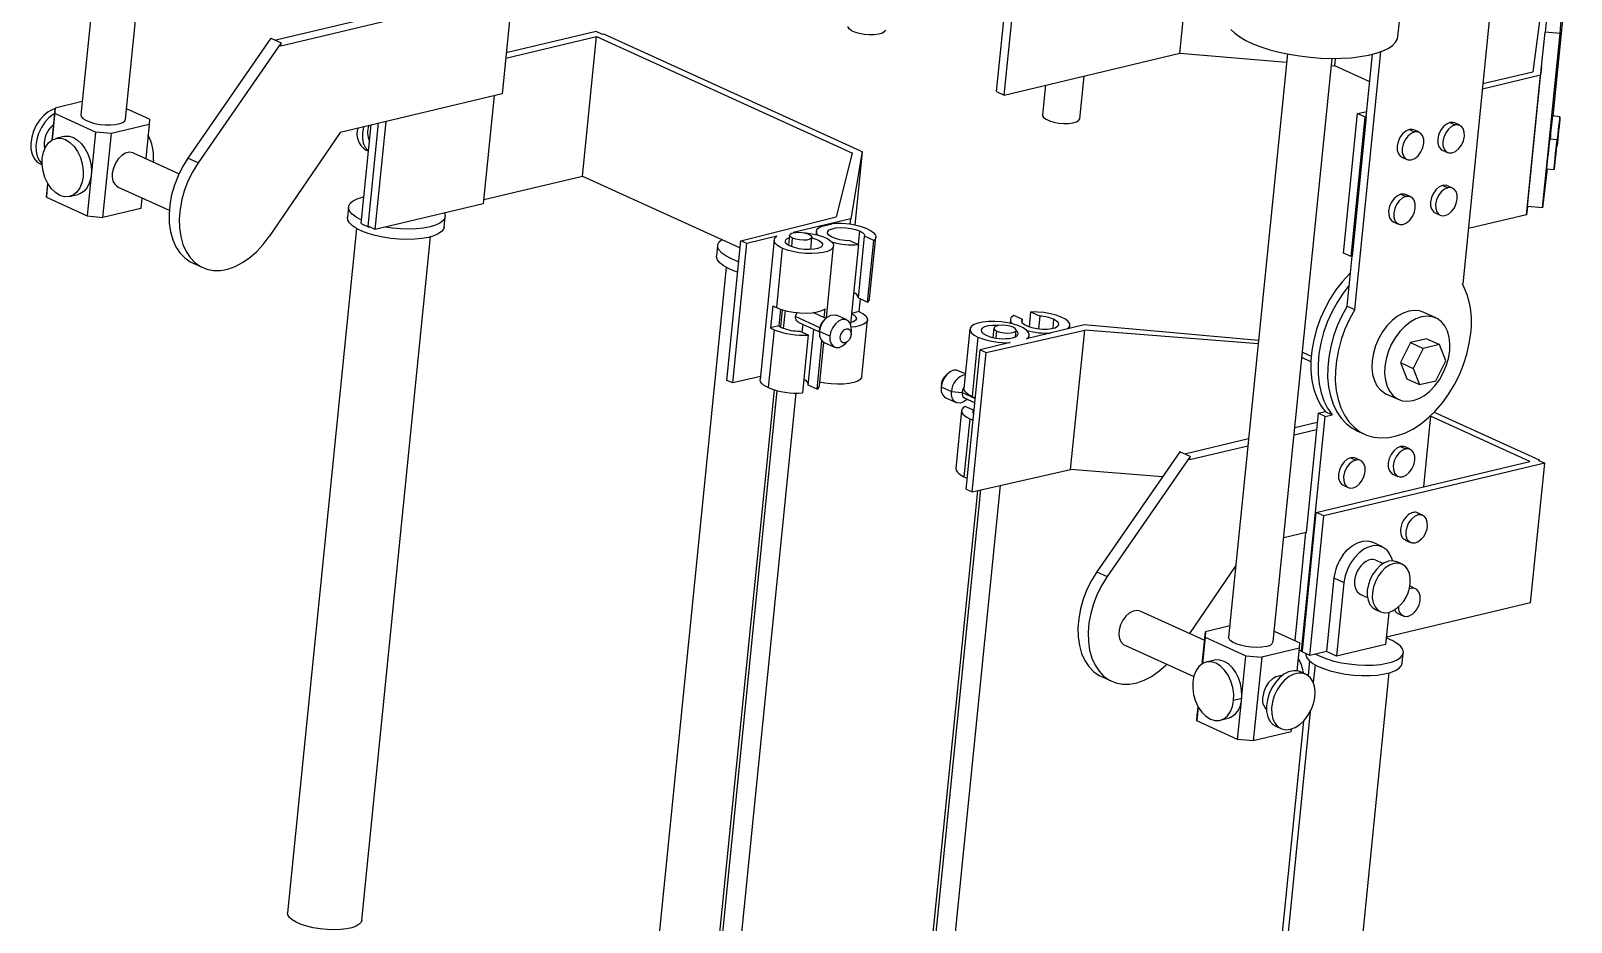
# Model space of a CAD drawing. Header units: inches. Extents: x 0.1 to 8.4, y -6.9 to 10.9.
# Drawn here: x 0.731 to 4.792, y -2.899 to -0.548 of the extents above; entities that cross this region are included whole.
import ezdxf

# ---------------------------------------------------------------- set-up
doc = ezdxf.new("R2010")
doc.units = ezdxf.units.IN
doc.header["$MEASUREMENT"] = 0

msp = doc.modelspace()

# ---------------------------------------------------------------- linework, layer by layer
at = {"color": 7, "linetype": 'Continuous', "lineweight": 25}
for p, q in [((1.0178, 0.7684), (0.8629, -0.7695)), ((0.9804, -0.7813), (1.1353, 0.7564)), ((4.6803, 0.5104), (4.5065, -1.2152)), ((3.7603, -0.6072), (3.7974, -0.2393)), ((3.2772, -0.7084), (3.3143, -0.3405)), ((3.2974, -0.7176), (3.3344, -0.3497)), ((2.0009, -0.443), (1.3897, -0.5888)), ((2.0009, -0.443), (1.9737, -0.7139)), ((4.7738, -0.4756), (4.7439, -0.7727)), ((1.6968, -0.4969), (1.3769, -0.5731)), ((4.3355, -0.563), (4.3419, -0.4991)), ((4.711, -0.5026), (4.6915, -0.6558)), ((1.3637, -0.5672), (1.1448, -0.8838)), ((1.3637, -0.5672), (1.3906, -0.5794)), ((1.9831, -0.6204), (2.2226, -0.5633)), ((2.221, -0.5497), (1.9845, -0.606)), ((2.1855, -0.9312), (2.2226, -0.5633)), ((2.2385, -0.5576), (2.221, -0.5497)), ((2.2226, -0.5633), (2.8975, -0.8705)), ((2.2413, -0.557), (2.2385, -0.5576)), ((2.9192, -0.8656), (2.2413, -0.557)), ((4.7144, -0.6433), (4.7236, -0.5513)), ((4.7165, -1.0153), (4.7628, -0.5554)), ((4.7628, -0.5554), (4.7236, -0.5513)), ((1.3906, -0.5794), (1.1717, -0.896)), ((1.3897, -0.5888), (1.3906, -0.5794)), ((3.2974, -0.7176), (3.7603, -0.6072)), ((3.7603, -0.6072), (4.0419, -0.6303)), ((4.044, -0.609), (3.8891, -2.1471)), ((4.2216, -1.2831), (4.2901, -0.6033)), ((4.0066, -2.1589), (4.1616, -0.6208)), ((4.1596, -0.6399), (4.1692, -0.6407)), ((4.1692, -0.6407), (4.1712, -0.6208)), ((4.261, -0.6825), (4.1692, -0.6407)), ((4.2517, -0.7748), (4.2683, -0.61)), ((4.6773, -1.0112), (4.7144, -0.6433)), ((4.7144, -0.6433), (4.7117, -0.665)), ((3.4963, -0.7799), (3.5077, -0.6675)), ((4.7117, -0.665), (4.5582, -0.7016)), ((4.5597, -0.6872), (4.6915, -0.6558)), ((4.6746, -1.0329), (4.7117, -0.665)), ((1.9737, -0.7139), (1.5463, -0.8158)), ((1.9527, -0.7189), (1.9239, -1.0039)), ((3.2772, -0.7084), (3.2974, -0.7176)), ((3.4063, -0.6917), (3.3984, -0.77)), ((0.7951, -0.7518), (0.7866, -0.8359)), ((0.7869, -0.8358), (0.7939, -0.7661)), ((0.7939, -0.7661), (0.7951, -0.7518)), ((0.9016, -0.8151), (0.7939, -0.7661)), ((0.8664, -0.7348), (0.7951, -0.7518)), ((1.044, -0.7812), (0.9832, -0.7535)), ((4.1917, -1.1342), (4.2287, -0.7662)), ((4.2287, -0.7662), (4.2531, -0.7604)), ((4.2489, -0.7754), (4.2287, -0.7662)), ((1.0429, -0.7954), (0.9431, -0.8192)), ((1.0429, -0.7954), (1.0338, -0.885)), ((1.044, -0.7812), (1.0429, -0.7954)), ((1.602, -1.0563), (1.6282, -0.7962)), ((1.6202, -1.0633), (1.6476, -0.7916)), ((1.639, -1.0719), (1.6678, -0.7868)), ((4.2118, -1.1433), (4.2489, -0.7754)), ((4.2517, -0.7748), (4.2146, -1.1427)), ((4.2517, -0.7748), (4.2489, -0.7754)), ((4.2517, -0.7748), (4.2517, -0.7748)), ((4.3654, -0.8086), (4.3788, -0.8147)), ((4.3915, -0.8157), (4.378, -0.8096)), ((4.4725, -0.7901), (4.486, -0.7962)), ((4.4986, -0.7972), (4.4851, -0.7911)), ((4.7627, -0.7747), (4.7432, -0.7726)), ((0.8179, -0.8268), (0.7965, -0.8319)), ((0.9016, -0.8151), (0.8793, -1.0359)), ((0.9431, -0.8192), (0.9016, -0.8151)), ((0.9209, -1.04), (0.9431, -0.8192)), ((1.5463, -0.8158), (1.3595, -1.0905)), ((4.7552, -0.8357), (4.7356, -0.8337)), ((4.7537, -0.8529), (4.7546, -0.853)), ((1.1214, -0.9249), (1.0016, -0.8704)), ((1.0538, -0.8888), (1.0532, -0.8938)), ((1.1717, -0.896), (1.1448, -0.8838)), ((1.6131, -0.8618), (1.6212, -0.8655)), ((2.8962, -0.8709), (2.8541, -1.0389)), ((2.9229, -0.8665), (2.8928, -1.0435)), ((2.8975, -0.8705), (2.8962, -0.8709)), ((2.9229, -0.8665), (2.9034, -1.0605)), ((2.9192, -0.8656), (2.9229, -0.8665)), ((4.3454, -0.8812), (4.3588, -0.8873)), ((4.4525, -0.8627), (4.4659, -0.8689)), ((0.7554, -0.8989), (0.7607, -0.9013)), ((1.925, -0.9933), (2.1855, -0.9312)), ((2.1855, -0.9312), (2.5527, -1.0983)), ((4.7292, -0.9122), (4.7165, -1.0153)), ((4.7275, -0.912), (4.7471, -0.9141)), ((0.7717, -0.9869), (0.7753, -0.9506)), ((0.7729, -0.9726), (0.7717, -0.9869)), ((0.7751, -0.9502), (0.7729, -0.9726)), ((0.9609, -0.96), (1.0957, -1.0213)), ((4.4536, -0.9557), (4.4671, -0.9618)), ((4.4797, -0.9628), (4.4662, -0.9567)), ((0.7717, -0.9869), (0.8793, -1.0359)), ((0.8331, -0.9851), (0.8544, -0.98)), ((1.0234, -0.9884), (1.0206, -1.0162)), ((1.5685, -1.0124), (1.5657, -1.04)), ((1.9239, -1.0039), (1.639, -1.0719)), ((4.3431, -0.9789), (4.3565, -0.985)), ((4.3692, -0.986), (4.3557, -0.9798)), ((4.6773, -1.0112), (4.6746, -1.0329)), ((4.7165, -1.0153), (4.6773, -1.0112)), ((0.8793, -1.0359), (0.9209, -1.04)), ((1.0206, -1.0162), (0.9209, -1.04)), ((1.8203, -1.0657), (1.8231, -1.0381)), ((2.6031, -1.1019), (2.8541, -1.0389)), ((2.8928, -1.0435), (2.741, -1.0797)), ((2.8913, -1.0585), (2.8928, -1.0435)), ((4.3231, -1.0515), (4.3365, -1.0576)), ((4.4336, -1.0283), (4.4471, -1.0345)), ((4.6746, -1.0329), (4.5212, -1.0695)), ((1.5894, -1.0693), (1.4077, -2.8738)), ((1.602, -1.0563), (1.6222, -1.0655)), ((1.6035, -2.8936), (1.785, -1.0915)), ((1.639, -1.0719), (1.6202, -1.0633)), ((1.6222, -1.0655), (1.6223, -1.0642)), ((1.6222, -1.0655), (1.6241, -1.0651)), ((2.6978, -1.09), (2.6185, -1.1089)), ((2.7315, -1.0868), (2.7288, -1.1135)), ((2.741, -1.0797), (2.7477, -1.0795)), ((2.787, -1.1249), (2.7902, -1.0927)), ((2.8021, -1.0765), (2.8012, -1.0856)), ((2.8135, -1.0643), (2.8434, -1.0572)), ((2.9129, -1.2524), (2.9293, -1.0897)), ((2.9535, -1.1007), (2.9293, -1.0897)), ((2.9424, -1.2551), (2.9588, -1.0923)), ((2.5416, -1.1139), (2.5388, -1.1415)), ((2.5527, -1.0983), (2.6013, -1.1205)), ((2.5661, -1.4699), (2.6031, -1.1019)), ((2.5814, -1.4768), (2.6185, -1.1089)), ((2.6185, -1.1089), (2.6031, -1.1019)), ((2.6909, -1.0997), (2.6538, -1.4676)), ((2.7122, -1.1211), (2.6965, -1.2778)), ((2.8285, -1.3052), (2.8476, -1.1154)), ((2.8911, -1.1019), (2.9132, -1.112)), ((2.9132, -1.112), (2.8921, -1.3212)), ((2.9371, -1.2635), (2.9535, -1.1007)), ((4.2118, -1.1433), (4.1917, -1.1342)), ((1.1571, -1.1601), (1.184, -1.1724)), ((2.5645, -1.1719), (2.3831, -2.9732)), ((4.2014, -1.274), (4.2146, -1.1427)), ((4.2146, -1.1427), (4.2118, -1.1433)), ((4.5065, -1.2152), (4.5056, -1.2154)), ((2.9129, -1.2524), (2.9371, -1.2635)), ((2.9151, -1.2886), (2.9185, -1.255)), ((2.6873, -1.273), (2.6814, -1.3314)), ((2.7078, -1.2823), (2.7034, -1.3261)), ((2.7117, -1.2835), (2.7071, -1.3287)), ((2.827, -1.3065), (2.7933, -1.2912)), ((2.7997, -1.2941), (2.8, -1.2902)), ((2.823, -1.3047), (2.8253, -1.2815)), ((2.8822, -1.3105), (2.8553, -1.2983)), ((2.9151, -1.2886), (2.8949, -1.2934)), ((3.3449, -1.3085), (3.3228, -1.2985)), ((3.364, -1.3288), (3.3679, -1.2894)), ((3.3679, -1.2894), (3.3921, -1.3004)), ((4.2014, -1.274), (4.2216, -1.2831)), ((4.4354, -1.3053), (4.4018, -1.29)), ((2.6906, -1.3363), (2.6752, -1.4891)), ((2.7034, -1.3261), (2.6814, -1.3314)), ((2.7558, -1.3173), (2.8104, -1.3422)), ((2.7586, -1.3402), (2.7806, -1.3502)), ((2.765, -1.3431), (2.7671, -1.3225)), ((2.7807, -1.4821), (2.7955, -1.3354)), ((2.8113, -1.3318), (2.8104, -1.3417)), ((2.8105, -1.3409), (2.8113, -1.3314)), ((2.8113, -1.3314), (2.8113, -1.3318)), ((2.826, -1.3075), (2.819, -1.3147)), ((2.8937, -1.3486), (2.8945, -1.3387)), ((2.9217, -1.4602), (2.9368, -1.3102)), ((3.2068, -1.3345), (3.191, -1.4912)), ((3.2494, -1.3961), (3.5095, -1.3373)), ((3.27, -1.332), (3.2675, -1.3567)), ((3.3137, -1.3095), (3.3127, -1.3194)), ((3.327, -1.3549), (3.3288, -1.3379)), ((3.3449, -1.3085), (3.3441, -1.3166)), ((3.5084, -1.3237), (3.3565, -1.3599)), ((3.3887, -1.334), (3.3921, -1.3004)), ((3.4696, -1.333), (3.4704, -1.3252)), ((3.4724, -1.7052), (3.5095, -1.3373)), ((3.968, -1.3643), (3.5084, -1.3237)), ((3.967, -1.3735), (3.5095, -1.3373)), ((2.7806, -1.3502), (2.7652, -1.503)), ((2.804, -1.4927), (2.8168, -1.3656)), ((2.8374, -1.3531), (2.8105, -1.3409)), ((2.8105, -1.4834), (2.822, -1.3696)), ((2.8227, -1.3699), (2.8496, -1.3822)), ((2.8789, -1.3729), (2.8859, -1.3658)), ((3.2281, -1.356), (3.2124, -1.5127)), ((3.3134, -1.3702), (3.2341, -1.3891)), ((3.3626, -1.3585), (3.3635, -1.3503)), ((4.3685, -1.3702), (4.3424, -1.4231)), ((4.4113, -1.36), (4.3685, -1.3702)), ((4.3685, -1.3702), (4.4022, -1.3855)), ((4.4449, -1.3753), (4.4022, -1.3855)), ((4.4113, -1.36), (4.4449, -1.3753)), ((4.4615, -1.418), (4.4449, -1.3753)), ((3.197, -1.7571), (3.2341, -1.3891)), ((3.2124, -1.7641), (3.2494, -1.3961)), ((3.2341, -1.3891), (3.2494, -1.3961)), ((4.1058, -1.4206), (4.0821, -1.4098)), ((4.0835, -1.3956), (4.1067, -1.4061)), ((4.4022, -1.3855), (4.376, -1.4384)), ((4.4353, -1.4709), (4.4615, -1.418)), ((2.6546, -1.4594), (2.5814, -1.4768)), ((3.1469, -1.4536), (3.14, -1.4608)), ((3.1949, -1.4528), (3.1762, -1.4443)), ((4.3424, -1.4231), (4.3589, -1.4658)), ((4.3424, -1.4231), (4.376, -1.4384)), ((4.376, -1.4384), (4.3926, -1.4811)), ((2.6904, -1.4947), (2.4033, -4.3451)), ((2.5814, -1.4768), (2.5661, -1.4699)), ((2.804, -1.4927), (2.7807, -1.4821)), ((3.1322, -1.4779), (3.1314, -1.4878)), ((3.1314, -1.487), (3.1583, -1.4992)), ((3.1322, -1.4779), (3.1322, -1.4774)), ((3.1583, -1.4992), (3.1861, -1.502)), ((4.3589, -1.4658), (4.3926, -1.4811)), ((4.3926, -1.4811), (4.4353, -1.4709)), ((2.4615, -4.3565), (2.7489, -1.5035)), ((3.1436, -1.516), (3.1705, -1.5283)), ((3.1925, -1.5162), (3.22, -1.5287)), ((3.2164, -1.5486), (3.1944, -1.5386)), ((4.3039, -1.505), (4.3376, -1.5203)), ((3.1851, -1.5497), (3.1697, -1.7024)), ((3.2065, -1.5711), (3.1911, -1.7239)), ((3.2164, -1.5486), (3.2156, -1.5569)), ((4.1223, -1.581), (4.0634, -1.5951)), ((4.0812, -2.1836), (4.1435, -1.565)), ((4.1248, -1.5565), (4.1204, -1.6001)), ((4.1248, -1.5565), (4.1434, -1.5521)), ((4.1435, -1.565), (4.1248, -1.5565)), ((4.1432, -1.552), (4.1434, -1.5521)), ((4.1434, -1.5521), (4.1621, -1.5606)), ((4.1435, -1.565), (4.1621, -1.5606)), ((4.4217, -1.563), (4.4028, -1.7505)), ((4.6835, -1.6836), (4.4216, -1.5643)), ((4.4311, -1.5538), (4.7076, -1.6797)), ((3.9418, -1.6241), (3.7736, -1.6642)), ((4.1204, -1.6001), (4.0615, -1.6142)), ((4.1204, -1.6001), (4.0931, -1.871)), ((4.2275, -1.6028), (4.2477, -1.612)), ((3.7604, -1.6582), (3.5415, -1.9748)), ((3.7873, -1.6704), (3.7604, -1.6582)), ((3.9399, -1.6432), (3.7864, -1.6798)), ((4.3419, -1.6445), (4.3553, -1.6506)), ((4.3679, -1.6516), (4.3545, -1.6454)), ((3.2124, -1.7641), (3.4724, -1.7052)), ((3.7146, -1.7244), (3.4724, -1.7052)), ((3.7873, -1.6704), (3.5684, -1.9871)), ((3.7864, -1.6798), (3.7873, -1.6704)), ((4.7224, -1.6883), (4.1404, -1.8271)), ((4.2109, -1.6738), (4.2244, -1.6799)), ((4.237, -1.6808), (4.2235, -1.6747)), ((4.4028, -1.7505), (4.6835, -1.6836)), ((4.6853, -2.0562), (4.7224, -1.6883)), ((4.7076, -1.6797), (4.7049, -1.6803)), ((4.7049, -1.6803), (4.7224, -1.6883)), ((4.7074, -1.6815), (4.7076, -1.6797)), ((4.1909, -1.7464), (4.2044, -1.7525)), ((4.3219, -1.7171), (4.3353, -1.7232)), ((3.2268, -1.7608), (2.942, -4.5884)), ((3.0015, -4.587), (3.2876, -1.747)), ((3.197, -1.7571), (3.2124, -1.7641)), ((4.1202, -1.8179), (4.4028, -1.7505)), ((4.0834, -2.183), (4.1202, -1.8179)), ((4.1033, -2.195), (4.1404, -1.8271)), ((4.1404, -1.8271), (4.1202, -1.8179)), ((4.4009, -1.8256), (4.3867, -1.8192)), ((4.0931, -1.871), (4.0342, -1.885)), ((4.0642, -2.156), (4.093, -1.871)), ((4.2948, -1.9091), (4.2681, -1.8968)), ((4.3541, -1.8909), (4.3682, -1.8973)), ((4.2964, -1.9531), (4.2777, -1.9445)), ((4.3465, -1.9547), (4.3331, -1.9486)), ((3.5415, -1.9748), (3.5684, -1.9871)), ((3.9082, -1.958), (3.7859, -2.1378)), ((4.1666, -1.9908), (4.1471, -2.1846)), ((4.1666, -1.9908), (4.1931, -2.003)), ((4.1931, -2.003), (4.1736, -2.1968)), ((4.3819, -2.0194), (4.3677, -2.013)), ((4.2337, -2.0324), (4.239, -2.035)), ((4.2353, -2.0334), (4.2551, -2.0424)), ((4.6853, -2.0562), (4.3049, -2.147)), ((3.8259, -2.156), (3.656, -2.0787)), ((4.276, -2.074), (4.2895, -2.0801)), ((4.3115, -2.0818), (4.3029, -2.1668)), ((4.3351, -2.0847), (4.3492, -2.0911)), ((3.8197, -2.2172), (3.8283, -2.1326)), ((3.8271, -2.1469), (3.82, -2.217)), ((3.8283, -2.1326), (3.8271, -2.1469)), ((3.8271, -2.1469), (3.9348, -2.1959)), ((3.8921, -2.1174), (3.8283, -2.1326)), ((4.0094, -2.1311), (4.0772, -2.1619)), ((4.3062, -2.1496), (4.3065, -2.1466)), ((3.6152, -2.1683), (3.797, -2.2511)), ((4.076, -2.1762), (3.9763, -2.2)), ((4.07, -2.236), (4.076, -2.1762)), ((4.0755, -2.181), (4.0812, -2.1836)), ((4.076, -2.1762), (4.0772, -2.1619)), ((4.0834, -2.183), (4.0812, -2.1836)), ((4.0831, -2.1858), (4.0834, -2.183)), ((4.1033, -2.195), (4.0831, -2.1858)), ((4.0922, -2.19), (4.0922, -2.1902)), ((4.1181, -2.1915), (4.1033, -2.195)), ((4.1471, -2.1846), (4.1181, -2.1915)), ((4.1736, -2.1968), (4.1471, -2.1846)), ((4.3029, -2.1668), (4.1736, -2.1968)), ((4.3468, -2.2158), (4.3496, -2.1882)), ((3.8515, -2.2078), (3.8301, -2.2129)), ((3.924, -2.3022), (3.9348, -2.1959)), ((3.9348, -2.1959), (3.9763, -2.2)), ((3.9763, -2.2), (3.9541, -2.4207)), ((4.1023, -2.2098), (4.0984, -2.2484)), ((4.1168, -2.2199), (4.1121, -2.2666)), ((3.5538, -2.2512), (3.5807, -2.2634)), ((4.0922, -2.2448), (4.0787, -2.2387)), ((4.1309, -4.0441), (4.3125, -2.2414)), ((3.9236, -2.3089), (3.9022, -2.314)), ((3.8085, -2.3309), (3.8048, -2.3676)), ((3.8048, -2.3676), (3.806, -2.3534)), ((3.806, -2.3534), (3.8083, -2.3305)), ((3.9125, -2.4167), (3.9227, -2.3153)), ((4.1044, -2.3432), (3.935, -4.0244)), ((3.9125, -2.4167), (3.8048, -2.3676)), ((3.8667, -2.366), (3.888, -2.361)), ((4.0862, -2.3689), (3.9534, -3.688)), ((4.0135, -2.382), (4.027, -2.3882)), ((4.0538, -2.397), (4.0545, -2.3895)), ((3.9541, -2.4207), (3.9125, -2.4167)), ((4.0538, -2.397), (3.9541, -2.4207))]:
    msp.add_line(p, q, dxfattribs=at)
at = {"color": 8, "linetype": 'Continuous', "lineweight": 25}
for p, q in [((2.7372, -1.1176), (2.7395, -1.0949)), ((2.916, -1.0759), (2.9124, -1.1117)), ((2.7155, -1.3327), (2.7203, -1.2859)), ((2.8113, -1.3309), (2.7472, -1.3017)), ((3.2762, -1.3583), (3.278, -1.34)), ((3.4277, -1.3089), (3.4253, -1.3328)), ((2.4117, -4.3491), (2.699, -1.4971)), ((3.1864, -1.5016), (3.2211, -1.5174)), ((2.9507, -4.59), (3.2358, -1.7587))]:
    msp.add_line(p, q, dxfattribs=at)
at = {"color": 7, "linetype": 'Continuous', "lineweight": 25, "flags": 128}
for points in [[(4.7628, -0.5554), (4.7653, -0.5303), (4.768, -0.5042), (4.7707, -0.4777), (4.7734, -0.4512), (4.7762, -0.4252), (4.7788, -0.4002), (4.7813, -0.3766), (4.7837, -0.355), (4.7858, -0.3356), (4.7877, -0.3188), (4.7893, -0.305), (4.7906, -0.2944), (4.7915, -0.2872), (4.7921, -0.2836), (4.7923, -0.2835), (4.7921, -0.287), (4.7916, -0.2941), (4.7907, -0.3045), (4.7894, -0.3182), (4.7878, -0.3348), (4.786, -0.3541), (4.7839, -0.3757), (4.7837, -0.3777)], [(2.9834, -0.5464), (2.9833, -0.5468), (2.9807, -0.5511), (2.9746, -0.5547), (2.9656, -0.5573), (2.9542, -0.5587), (2.9414, -0.5589), (2.928, -0.5577), (2.9152, -0.5553), (2.9037, -0.5519), (2.8946, -0.5478), (2.8884, -0.5431), (2.8856, -0.5384), (2.8855, -0.5365)], [(3.8951, -0.5444), (3.9051, -0.5544), (3.9182, -0.5641), (3.9342, -0.5734), (3.953, -0.5822), (3.9741, -0.5904), (3.9974, -0.5978), (4.0224, -0.6044), (4.0488, -0.6099), (4.076, -0.6144), (4.1039, -0.6177), (4.1318, -0.6199), (4.1594, -0.6208), (4.1862, -0.6205), (4.2119, -0.619), (4.236, -0.6162), (4.2581, -0.6123), (4.278, -0.6073), (4.2954, -0.6012), (4.3098, -0.5943), (4.3213, -0.5864), (4.3294, -0.5779), (4.3342, -0.5688), (4.3355, -0.563)], [(0.7949, -0.7537), (0.7892, -0.7555), (0.7768, -0.7618), (0.765, -0.7712), (0.7542, -0.7831), (0.745, -0.7972), (0.7378, -0.8126), (0.733, -0.8287), (0.7307, -0.8448), (0.7311, -0.86), (0.7342, -0.8737), (0.7398, -0.8852), (0.7476, -0.894), (0.7554, -0.8989)], [(0.7937, -0.7659), (0.7903, -0.7679), (0.7785, -0.7773), (0.7677, -0.7892), (0.7585, -0.8033), (0.7513, -0.8187), (0.7464, -0.8348), (0.7442, -0.8509), (0.7446, -0.8661), (0.7477, -0.8798), (0.7533, -0.8913), (0.7606, -0.8997)], [(0.8629, -0.7695), (0.8638, -0.7739), (0.8681, -0.7791), (0.8757, -0.784), (0.8861, -0.7885), (0.8987, -0.7921), (0.9127, -0.7947), (0.9273, -0.7962), (0.9415, -0.7963), (0.9544, -0.7952), (0.9654, -0.7929), (0.9737, -0.7895), (0.9788, -0.7852), (0.9804, -0.7813)], [(3.3984, -0.77), (3.3985, -0.7719), (3.4013, -0.7766), (3.4075, -0.7813), (3.4167, -0.7854), (3.4281, -0.7888), (3.441, -0.7912), (3.4543, -0.7924), (3.4672, -0.7922), (3.4785, -0.7908), (3.4876, -0.7882), (3.4936, -0.7846), (3.4963, -0.7803), (3.4963, -0.7799)], [(1.6084, -0.801), (1.608, -0.8025), (1.6053, -0.8171), (1.6051, -0.8311), (1.6074, -0.8439), (1.6121, -0.8547), (1.619, -0.863), (1.6213, -0.8648)], [(4.3654, -0.8086), (4.3564, -0.8125), (4.3479, -0.8196), (4.3408, -0.8293), (4.3357, -0.8405), (4.3332, -0.8522), (4.3334, -0.8632), (4.3365, -0.8725), (4.3419, -0.8791), (4.3454, -0.8812)], [(4.378, -0.8096), (4.374, -0.8083), (4.3654, -0.8086)], [(4.4725, -0.7901), (4.4635, -0.794), (4.455, -0.8011), (4.4479, -0.8108), (4.4428, -0.822), (4.4403, -0.8337), (4.4406, -0.8447), (4.4436, -0.854), (4.4491, -0.8607), (4.4525, -0.8627)], [(4.486, -0.7962), (4.477, -0.8001), (4.4685, -0.8073), (4.4614, -0.8169), (4.4563, -0.8281), (4.4538, -0.8398), (4.454, -0.8509), (4.457, -0.8602), (4.4625, -0.8668), (4.4699, -0.8701), (4.4785, -0.8698)], [(4.4851, -0.7911), (4.4811, -0.7898), (4.4725, -0.7901)], [(4.4785, -0.8698), (4.4875, -0.8659), (4.496, -0.8588), (4.5031, -0.8492), (4.5082, -0.8379), (4.5107, -0.8262), (4.5105, -0.8152), (4.5075, -0.8059), (4.502, -0.7993), (4.4946, -0.7959), (4.486, -0.7962)], [(4.7603, -0.8004), (4.7592, -0.8118), (4.758, -0.8235), (4.7568, -0.8342), (4.7558, -0.8432), (4.7551, -0.8495), (4.7547, -0.8527), (4.7546, -0.8524), (4.755, -0.8487), (4.7556, -0.8419), (4.7565, -0.8326), (4.7576, -0.8216), (4.7588, -0.8099), (4.76, -0.7986), (4.7611, -0.7887), (4.7619, -0.7809), (4.7625, -0.7761), (4.7627, -0.7747), (4.7626, -0.7767), (4.7621, -0.782), (4.7614, -0.7902), (4.7603, -0.8004)], [(0.761, -0.884), (0.764, -0.8682), (0.7695, -0.8545), (0.7773, -0.8434), (0.787, -0.8357), (0.7981, -0.8316), (0.81, -0.8313), (0.8222, -0.8349), (0.834, -0.8422), (0.8448, -0.8528), (0.8542, -0.8662), (0.8615, -0.8818), (0.8665, -0.8986), (0.8689, -0.916), (0.8686, -0.933)], [(0.8179, -0.8268), (0.8205, -0.8263), (0.8317, -0.8262), (0.8431, -0.8296), (0.8542, -0.8362), (0.8646, -0.8458), (0.8736, -0.858), (0.881, -0.8721), (0.8864, -0.8876), (0.8896, -0.9038), (0.8905, -0.92), (0.8889, -0.9355), (0.885, -0.9495), (0.879, -0.9616), (0.8711, -0.971), (0.8616, -0.9774), (0.8544, -0.98)], [(4.3788, -0.8147), (4.3699, -0.8186), (4.3614, -0.8257), (4.3543, -0.8354), (4.3492, -0.8466), (4.3467, -0.8583), (4.3469, -0.8693), (4.3499, -0.8786), (4.3554, -0.8853), (4.3628, -0.8886), (4.3714, -0.8883)], [(4.3714, -0.8883), (4.3804, -0.8844), (4.3889, -0.8773), (4.396, -0.8676), (4.4011, -0.8564), (4.4036, -0.8447), (4.4034, -0.8337), (4.4004, -0.8244), (4.3949, -0.8178), (4.3875, -0.8144), (4.3788, -0.8147)], [(4.7528, -0.8615), (4.7516, -0.8729), (4.7504, -0.8845), (4.7493, -0.8953), (4.7483, -0.9042), (4.7476, -0.9106), (4.7472, -0.9137), (4.7471, -0.9135), (4.7474, -0.9098), (4.7481, -0.9029), (4.749, -0.8936), (4.7501, -0.8827), (4.7513, -0.871), (4.7525, -0.8597), (4.7535, -0.8497), (4.7544, -0.842), (4.755, -0.8372), (4.7552, -0.8357), (4.7551, -0.8378), (4.7546, -0.8431), (4.7538, -0.8512), (4.7528, -0.8615)], [(0.8686, -0.933), (0.8656, -0.9488), (0.8601, -0.9625), (0.8523, -0.9735), (0.8426, -0.9813), (0.8315, -0.9854), (0.8196, -0.9857), (0.8074, -0.9821), (0.7956, -0.9748), (0.7848, -0.9642), (0.7754, -0.9507), (0.7681, -0.9352), (0.7631, -0.9183), (0.7607, -0.901), (0.761, -0.884)], [(1.0016, -0.8704), (1.0002, -0.8698), (0.9909, -0.8684), (0.9808, -0.8708), (0.9707, -0.8769), (0.9614, -0.886), (0.9538, -0.8974), (0.9484, -0.9104), (0.9456, -0.9237)], [(1.1448, -0.8838), (1.1308, -0.9064), (1.1189, -0.9305), (1.1092, -0.9555), (1.102, -0.981), (1.0972, -1.0064), (1.0951, -1.0314), (1.0957, -1.0555), (1.0989, -1.0782), (1.1048, -1.099), (1.1131, -1.1177), (1.1238, -1.1338), (1.1366, -1.1471), (1.1513, -1.1573), (1.1571, -1.1601)], [(1.1717, -0.896), (1.1578, -0.9187), (1.1458, -0.9428), (1.1361, -0.9678), (1.1289, -0.9932), (1.1241, -1.0187), (1.122, -1.0437), (1.1226, -1.0678), (1.1259, -1.0904), (1.1317, -1.1113), (1.14, -1.13), (1.1507, -1.1461), (1.1635, -1.1593), (1.1783, -1.1695), (1.1946, -1.1764), (1.2123, -1.1799), (1.2309, -1.1799), (1.2502, -1.1764), (1.2698, -1.1695), (1.2893, -1.1593), (1.3084, -1.1461), (1.3267, -1.13), (1.3438, -1.1113), (1.3595, -1.0905)], [(4.4536, -0.9557), (4.4446, -0.9596), (4.4362, -0.9667), (4.429, -0.9764), (4.424, -0.9876), (4.4214, -0.9993), (4.4217, -1.0103), (4.4247, -1.0196), (4.4302, -1.0263), (4.4336, -1.0283)], [(4.4671, -0.9618), (4.4581, -0.9657), (4.4496, -0.9729), (4.4425, -0.9825), (4.4374, -0.9937), (4.4349, -1.0054), (4.4351, -1.0165), (4.4381, -1.0258), (4.4436, -1.0324), (4.451, -1.0357), (4.4597, -1.0354)], [(4.4662, -0.9567), (4.4622, -0.9554), (4.4536, -0.9557)], [(4.4597, -1.0354), (4.4687, -1.0315), (4.4771, -1.0244), (4.4842, -1.0148), (4.4893, -1.0035), (4.4919, -0.9918), (4.4916, -0.9808), (4.4886, -0.9715), (4.4831, -0.9649), (4.4757, -0.9615), (4.4671, -0.9618)], [(1.6029, -1.0472), (1.6012, -1.0464), (1.5883, -1.0393), (1.5784, -1.0319), (1.5718, -1.0243), (1.5686, -1.0167), (1.5691, -1.0093), (1.5731, -1.0024), (1.5806, -0.9962), (1.5913, -0.9907), (1.605, -0.9863), (1.6091, -0.9852)], [(4.3431, -0.9789), (4.3341, -0.9828), (4.3256, -0.9899), (4.3185, -0.9995), (4.3134, -1.0108), (4.3109, -1.0225), (4.3111, -1.0335), (4.3142, -1.0428), (4.3196, -1.0494), (4.3231, -1.0515)], [(4.3565, -0.985), (4.3476, -0.9889), (4.3391, -0.996), (4.332, -1.0057), (4.3269, -1.0169), (4.3244, -1.0286), (4.3246, -1.0396), (4.3276, -1.0489), (4.3331, -1.0555), (4.3405, -1.0589), (4.3491, -1.0586)], [(4.3557, -0.9798), (4.3517, -0.9786), (4.3431, -0.9789)], [(4.3491, -1.0586), (4.3581, -1.0547), (4.3666, -1.0476), (4.3737, -1.0379), (4.3788, -1.0267), (4.3813, -1.015), (4.3811, -1.004), (4.3781, -0.9947), (4.3726, -0.988), (4.3652, -0.9847), (4.3565, -0.985)], [(1.8203, -1.0657), (1.8188, -1.0709), (1.8137, -1.0777), (1.8051, -1.0837), (1.7934, -1.0889), (1.7789, -1.093), (1.7619, -1.0961), (1.743, -1.0978), (1.7226, -1.0984), (1.7015, -1.0976), (1.6801, -1.0956), (1.659, -1.0923), (1.6389, -1.088), (1.6204, -1.0826), (1.6039, -1.0764), (1.5899, -1.0696), (1.5788, -1.0623), (1.571, -1.0547), (1.5666, -1.047), (1.5658, -1.0395), (1.5658, -1.0395)], [(1.8211, -1.0285), (1.8231, -1.035), (1.822, -1.0424), (1.8173, -1.0493), (1.8091, -1.0555), (1.7976, -1.0608), (1.7833, -1.0651), (1.7664, -1.0682), (1.7475, -1.0701), (1.7271, -1.0708), (1.7058, -1.0701), (1.6843, -1.0682), (1.6659, -1.0655)], [(2.7122, -1.1211), (2.7049, -1.1174), (2.699, -1.1134), (2.6947, -1.1093), (2.6919, -1.1052), (2.6908, -1.1011), (2.6915, -1.0971), (2.6938, -1.0934), (2.6978, -1.09)], [(2.765, -1.0801), (2.7742, -1.0809), (2.7909, -1.0834), (2.8065, -1.087), (2.8204, -1.0916), (2.832, -1.0969), (2.8406, -1.1027), (2.8459, -1.1087), (2.8476, -1.1147), (2.8457, -1.1203), (2.8402, -1.1254), (2.8314, -1.1296), (2.8197, -1.1328), (2.8057, -1.1348), (2.7899, -1.1356), (2.7732, -1.135), (2.7563, -1.1332), (2.7401, -1.1302), (2.7251, -1.1261), (2.7122, -1.1211), (2.7122, -1.1211)], [(2.7336, -1.116), (2.7277, -1.1129), (2.7234, -1.1095), (2.7209, -1.1061), (2.7202, -1.1027), (2.7215, -1.0995), (2.7245, -1.0967), (2.7293, -1.0942), (2.7308, -1.0936)], [(2.7395, -1.0949), (2.7339, -1.0914), (2.7315, -1.0878), (2.7327, -1.0844), (2.7373, -1.0816), (2.7447, -1.0798), (2.7541, -1.0793), (2.7643, -1.08), (2.774, -1.0819), (2.7822, -1.0847)], [(2.7901, -1.0941), (2.798, -1.0964), (2.8078, -1.1005), (2.8146, -1.1052), (2.8179, -1.11), (2.8175, -1.1147), (2.8135, -1.1188), (2.806, -1.122), (2.7958, -1.1242), (2.7835, -1.1251), (2.7701, -1.1246), (2.7567, -1.1228), (2.7442, -1.1199), (2.7336, -1.116), (2.7336, -1.116)], [(2.7822, -1.0847), (2.7878, -1.0881), (2.7902, -1.0918), (2.789, -1.0952), (2.7845, -1.0979), (2.777, -1.0997), (2.7677, -1.1003), (2.7575, -1.0996), (2.7477, -1.0977), (2.7395, -1.0949)], [(2.8066, -1.087), (2.8061, -1.0865), (2.8036, -1.083), (2.8022, -1.0795), (2.8021, -1.0761), (2.8032, -1.0729), (2.8055, -1.0698), (2.809, -1.0669), (2.8135, -1.0643)], [(2.8911, -1.1019), (2.8775, -1.1011), (2.8642, -1.099), (2.8521, -1.0958), (2.8422, -1.0917), (2.8353, -1.087), (2.8318, -1.0821), (2.832, -1.0775), (2.836, -1.0733), (2.8434, -1.07), (2.8537, -1.0678), (2.866, -1.0669), (2.8794, -1.0674), (2.8929, -1.0691), (2.9054, -1.0721), (2.916, -1.0759)], [(2.916, -1.0759), (2.9193, -1.0775), (2.9221, -1.0792), (2.9245, -1.0809), (2.9264, -1.0827), (2.9279, -1.0845), (2.9289, -1.0862), (2.9294, -1.088), (2.9293, -1.0897)], [(2.9374, -1.0708), (2.9444, -1.0744), (2.9501, -1.0782), (2.9545, -1.0821), (2.9573, -1.086), (2.9587, -1.0899), (2.9585, -1.0937), (2.9568, -1.0974), (2.9535, -1.1007)], [(2.5976, -1.157), (2.5923, -1.1552), (2.5763, -1.1488), (2.5629, -1.1418), (2.5526, -1.1344), (2.5455, -1.1268), (2.5419, -1.1191), (2.5419, -1.1117), (2.5456, -1.1047), (2.5527, -1.0983)], [(2.5948, -1.1846), (2.5839, -1.1807), (2.5687, -1.1741), (2.5563, -1.167), (2.5471, -1.1595), (2.5411, -1.1518), (2.5387, -1.1443), (2.5388, -1.1415)], [(4.2102, -1.1867), (4.2081, -1.1888), (4.1894, -1.209), (4.172, -1.2314), (4.1562, -1.2556), (4.1423, -1.2812), (4.1304, -1.308), (4.1207, -1.3355), (4.1133, -1.3633), (4.1083, -1.391), (4.1059, -1.4183), (4.106, -1.4448), (4.1086, -1.47), (4.1137, -1.4937), (4.1213, -1.5154), (4.1312, -1.535), (4.1432, -1.552)], [(4.2069, -1.2191), (4.1908, -1.24), (4.1751, -1.2642), (4.1611, -1.2898), (4.1492, -1.3166), (4.1395, -1.344), (4.1321, -1.3719), (4.1272, -1.3996), (4.1247, -1.4269), (4.1248, -1.4534), (4.1274, -1.4786), (4.1326, -1.5023), (4.1401, -1.524), (4.15, -1.5436), (4.1621, -1.5606)], [(2.6965, -1.2778), (2.7095, -1.2829), (2.7247, -1.287), (2.7413, -1.29), (2.7584, -1.2918), (2.7753, -1.2923), (2.7912, -1.2914), (2.8052, -1.2892), (2.8168, -1.2859), (2.8253, -1.2815)], [(2.8105, -1.3409), (2.8129, -1.3297), (2.8176, -1.319), (2.8241, -1.3096), (2.832, -1.3023), (2.8406, -1.2979), (2.849, -1.2967), (2.8553, -1.2983)], [(2.8948, -1.2942), (2.9016, -1.2981), (2.9062, -1.3027), (2.9074, -1.3073), (2.9053, -1.3115), (2.9, -1.3151), (2.8925, -1.3176)], [(2.9154, -1.2888), (2.9254, -1.2942), (2.9325, -1.3), (2.9362, -1.3059), (2.9366, -1.3116), (2.9334, -1.3169), (2.927, -1.3216), (2.9175, -1.3255), (2.9054, -1.3283), (2.8943, -1.3297)], [(3.3228, -1.2985), (3.3189, -1.3011), (3.316, -1.3041), (3.3143, -1.3072), (3.3137, -1.3104), (3.3143, -1.3138), (3.316, -1.3172), (3.3189, -1.3206), (3.3193, -1.321)], [(3.4644, -1.3342), (3.4663, -1.3327), (3.47, -1.3271), (3.4699, -1.3211), (3.4661, -1.315), (3.4586, -1.3089), (3.4479, -1.3032), (3.4345, -1.2983), (3.419, -1.2942), (3.4022, -1.2913), (3.3849, -1.2897), (3.3679, -1.2894)], [(4.2014, -1.274), (4.1874, -1.2994), (4.1754, -1.3259), (4.1656, -1.3532), (4.1581, -1.3808), (4.1529, -1.4084), (4.1503, -1.4356), (4.1501, -1.462), (4.1525, -1.4873), (4.1573, -1.511), (4.1646, -1.5329), (4.1741, -1.5526), (4.1858, -1.5698), (4.1996, -1.5844), (4.2151, -1.5961), (4.2275, -1.6028)], [(4.2216, -1.2831), (4.2076, -1.3086), (4.1956, -1.3351), (4.1858, -1.3624), (4.1783, -1.39), (4.1731, -1.4176), (4.1705, -1.4448), (4.1703, -1.4712), (4.1727, -1.4965), (4.1775, -1.5202), (4.1848, -1.542), (4.1943, -1.5617), (4.206, -1.579), (4.2198, -1.5936), (4.2353, -1.6053), (4.2525, -1.614), (4.271, -1.6195), (4.2906, -1.6218), (4.3111, -1.6208), (4.3321, -1.6165), (4.3533, -1.609), (4.3745, -1.5985), (4.3953, -1.585), (4.4155, -1.5687), (4.4348, -1.5499), (4.4529, -1.5288), (4.4695, -1.5058), (4.4845, -1.4811), (4.4975, -1.4551), (4.5085, -1.4282), (4.5173, -1.4007), (4.5237, -1.373), (4.5277, -1.3456)], [(4.4018, -1.29), (4.3925, -1.2868), (4.3786, -1.2852), (4.364, -1.2871), (4.349, -1.2923), (4.3341, -1.3007), (4.3198, -1.3121), (4.3064, -1.326), (4.2945, -1.3421), (4.2844, -1.3599), (4.2763, -1.3789), (4.2706, -1.3984), (4.2674, -1.4179), (4.2668, -1.4367), (4.2687, -1.4544), (4.2733, -1.4703), (4.2802, -1.484), (4.2894, -1.4951), (4.3005, -1.5033), (4.3039, -1.505)], [(2.8945, -1.3387), (2.8942, -1.3285), (2.8911, -1.3192), (2.8857, -1.3126), (2.8782, -1.3092), (2.8696, -1.3095), (2.8606, -1.3134), (2.8522, -1.3206), (2.8451, -1.3302), (2.84, -1.3414), (2.8374, -1.3531)], [(2.8651, -1.3559), (2.8669, -1.3486), (2.8706, -1.3419), (2.8756, -1.3368), (2.8812, -1.3341), (2.8865, -1.3342), (2.8908, -1.3371), (2.8933, -1.3423), (2.8936, -1.3491)], [(3.3565, -1.3599), (3.3618, -1.3548), (3.3635, -1.3492), (3.3616, -1.3432), (3.3561, -1.3372), (3.3473, -1.3314), (3.3356, -1.3261), (3.3215, -1.3216), (3.3058, -1.3181), (3.2891, -1.3156), (3.2722, -1.3145), (3.2559, -1.3146), (3.241, -1.3161), (3.2281, -1.3187), (3.2179, -1.3225), (3.2108, -1.3272), (3.2072, -1.3326), (3.2072, -1.3384), (3.2108, -1.3445), (3.2179, -1.3504), (3.2281, -1.356)], [(3.2819, -1.3252), (3.2797, -1.3251), (3.2666, -1.3251), (3.2549, -1.3264), (3.2455, -1.3289), (3.2391, -1.3325), (3.2363, -1.3368), (3.2371, -1.3416), (3.2417, -1.3464), (3.2495, -1.3509)], [(3.3208, -1.3298), (3.3126, -1.327), (3.3028, -1.3251), (3.2926, -1.3244), (3.2832, -1.325), (3.2758, -1.3268), (3.2712, -1.3295), (3.27, -1.3329), (3.2724, -1.3366), (3.278, -1.34)], [(3.278, -1.34), (3.2862, -1.3429), (3.296, -1.3447), (3.3062, -1.3454), (3.3156, -1.3449), (3.323, -1.3431), (3.3276, -1.3403), (3.3287, -1.3369), (3.3264, -1.3333), (3.3208, -1.3298)], [(3.3188, -1.3577), (3.3272, -1.3548), (3.3325, -1.351), (3.3341, -1.3464), (3.332, -1.3416), (3.3287, -1.3385)], [(3.3449, -1.3085), (3.3431, -1.313), (3.345, -1.3179), (3.3505, -1.3227), (3.3593, -1.327), (3.3705, -1.3307), (3.3835, -1.3333), (3.397, -1.3347), (3.4102, -1.3347), (3.422, -1.3334), (3.4315, -1.3309), (3.438, -1.3273), (3.4409, -1.323), (3.4401, -1.3182), (3.4356, -1.3134), (3.4277, -1.3089)], [(4.472, -1.3924), (4.4726, -1.3736), (4.4706, -1.3559), (4.4661, -1.34), (4.4591, -1.3262), (4.45, -1.3151), (4.4389, -1.307), (4.4262, -1.3021), (4.4123, -1.3006), (4.3976, -1.3024), (4.3826, -1.3076), (4.3677, -1.316), (4.3534, -1.3274), (4.3401, -1.3413), (4.3282, -1.3575), (4.318, -1.3753), (4.31, -1.3942), (4.3043, -1.4137), (4.301, -1.4332), (4.3004, -1.452), (4.3024, -1.4697), (4.3069, -1.4856), (4.3139, -1.4994), (4.3231, -1.5105), (4.3341, -1.5186), (4.3468, -1.5235), (4.3607, -1.525), (4.3754, -1.5232)], [(2.8374, -1.3531), (2.8377, -1.3642), (2.8407, -1.3735), (2.8462, -1.3801), (2.8536, -1.3834), (2.8622, -1.3831), (2.8712, -1.3792), (2.8789, -1.3729)], [(2.8936, -1.3491), (2.8918, -1.3564), (2.8881, -1.3631), (2.8831, -1.3682), (2.8775, -1.3709), (2.8722, -1.3708), (2.868, -1.3679), (2.8655, -1.3626), (2.8651, -1.3559)], [(4.3754, -1.5232), (4.3904, -1.518), (4.4053, -1.5095), (4.4196, -1.4982), (4.4329, -1.4843), (4.4448, -1.4681), (4.455, -1.4503), (4.463, -1.4314), (4.4687, -1.4119), (4.472, -1.3924)], [(2.9217, -1.4602), (2.9214, -1.462), (2.9179, -1.4674), (2.9111, -1.472), (2.9011, -1.4758), (2.8885, -1.4785), (2.8739, -1.4801), (2.8578, -1.4803), (2.8411, -1.4793), (2.8245, -1.477), (2.8114, -1.4743)], [(3.1762, -1.4443), (3.1722, -1.4431), (3.1636, -1.4434), (3.1546, -1.4473), (3.1462, -1.4544), (3.139, -1.464), (3.134, -1.4753), (3.1314, -1.487)], [(2.6752, -1.4891), (2.6679, -1.4853), (2.662, -1.4813), (2.6576, -1.4772), (2.6548, -1.4731), (2.6538, -1.469), (2.6538, -1.4676)], [(3.1998, -1.519), (3.1979, -1.5209), (3.1896, -1.5268), (3.181, -1.5296), (3.173, -1.5292), (3.1662, -1.5254), (3.1612, -1.5188), (3.1585, -1.5098), (3.1583, -1.4992)], [(3.1861, -1.502), (3.1861, -1.5065), (3.187, -1.5106), (3.1888, -1.5138), (3.1914, -1.5161), (3.1946, -1.5172), (3.1948, -1.5172)], [(3.2124, -1.5127), (3.202, -1.507), (3.1949, -1.501), (3.1913, -1.4949), (3.191, -1.4912)], [(3.1944, -1.5386), (3.1894, -1.542), (3.1863, -1.5458), (3.1851, -1.5499), (3.1857, -1.5542), (3.1883, -1.5586), (3.1927, -1.5629), (3.1988, -1.5672), (3.2065, -1.5711)], [(4.3419, -1.6445), (4.3329, -1.6484), (4.3244, -1.6555), (4.3173, -1.6651), (4.3122, -1.6763), (4.3097, -1.688), (4.3099, -1.6991), (4.3129, -1.7084), (4.3184, -1.715), (4.3219, -1.7171)], [(4.3553, -1.6506), (4.3463, -1.6545), (4.3379, -1.6616), (4.3308, -1.6713), (4.3257, -1.6825), (4.3231, -1.6942), (4.3234, -1.7052), (4.3264, -1.7145), (4.3319, -1.7211), (4.3393, -1.7245), (4.3479, -1.7242)], [(4.3545, -1.6454), (4.3505, -1.6442), (4.3419, -1.6445)], [(4.3479, -1.7242), (4.3569, -1.7203), (4.3654, -1.7132), (4.3725, -1.7035), (4.3776, -1.6923), (4.3801, -1.6806), (4.3799, -1.6696), (4.3769, -1.6603), (4.3714, -1.6536), (4.364, -1.6503), (4.3553, -1.6506)], [(3.1697, -1.7024), (3.1697, -1.7027), (3.1704, -1.707), (3.1729, -1.7114), (3.1773, -1.7157), (3.1834, -1.7199), (3.1911, -1.7239)], [(4.2109, -1.6738), (4.2019, -1.6777), (4.1935, -1.6848), (4.1863, -1.6944), (4.1813, -1.7056), (4.1787, -1.7173), (4.179, -1.7284), (4.182, -1.7377), (4.1875, -1.7443), (4.1909, -1.7464)], [(4.2244, -1.6799), (4.2154, -1.6838), (4.2069, -1.6909), (4.1998, -1.7005), (4.1947, -1.7118), (4.1922, -1.7235), (4.1924, -1.7345), (4.1955, -1.7438), (4.2009, -1.7504), (4.2083, -1.7538), (4.217, -1.7535)], [(4.2235, -1.6747), (4.2195, -1.6735), (4.2109, -1.6738)], [(4.217, -1.7535), (4.226, -1.7496), (4.2344, -1.7424), (4.2415, -1.7328), (4.2466, -1.7216), (4.2492, -1.7099), (4.2489, -1.6988), (4.2459, -1.6896), (4.2404, -1.6829), (4.233, -1.6796), (4.2244, -1.6799)], [(3.1911, -1.7239), (3.1996, -1.7274), (3.2, -1.7275)], [(4.413, -1.8547), (4.4128, -1.8436), (4.4098, -1.8344), (4.4043, -1.8277), (4.3969, -1.8244), (4.3883, -1.8247), (4.3793, -1.8286), (4.3708, -1.8357), (4.3637, -1.8453), (4.3586, -1.8566), (4.3561, -1.8683), (4.3563, -1.8793), (4.3593, -1.8886), (4.3648, -1.8952), (4.3722, -1.8986), (4.3808, -1.8983)], [(4.19, -1.9308), (4.2018, -1.917), (4.2148, -1.9059), (4.2286, -1.898), (4.2426, -1.8938), (4.2559, -1.8934), (4.2681, -1.8968)], [(4.321, -1.9458), (4.3198, -1.9412), (4.3145, -1.9281), (4.3067, -1.9176), (4.2968, -1.9102), (4.2853, -1.9061), (4.2726, -1.9057), (4.2592, -1.9088), (4.2458, -1.9153), (4.2329, -1.925), (4.221, -1.9375), (4.2107, -1.9522), (4.2024, -1.9685), (4.1964, -1.9857), (4.1931, -2.003)], [(4.3331, -1.9486), (4.332, -1.9481), (4.322, -1.9459), (4.311, -1.9469), (4.2998, -1.9512), (4.2887, -1.9584), (4.2785, -1.9684), (4.2696, -1.9805), (4.2624, -1.9941), (4.2574, -2.0086), (4.2547, -2.0232), (4.2545, -2.0372), (4.2568, -2.0499), (4.2615, -2.0607), (4.2684, -2.0691), (4.276, -2.074)], [(3.5415, -1.9748), (3.5275, -1.9975), (3.5156, -2.0215), (3.5059, -2.0465), (3.4987, -2.072), (3.4939, -2.0975), (3.4918, -2.1225), (3.4924, -2.1465), (3.4956, -2.1692), (3.5015, -2.1901), (3.5098, -2.2087), (3.5205, -2.2248), (3.5333, -2.2381), (3.548, -2.2483), (3.5538, -2.2512)], [(3.5684, -1.9871), (3.5545, -2.0097), (3.5425, -2.0338), (3.5328, -2.0588), (3.5256, -2.0843), (3.5208, -2.1097), (3.5187, -2.1347), (3.5193, -2.1588), (3.5226, -2.1815), (3.5284, -2.2023), (3.5367, -2.221), (3.5474, -2.2371), (3.5602, -2.2504), (3.575, -2.2605), (3.5913, -2.2674), (3.609, -2.2709), (3.6276, -2.2709), (3.6469, -2.2674), (3.6665, -2.2605), (3.686, -2.2504), (3.7051, -2.2371), (3.7234, -2.221), (3.7258, -2.2186)], [(4.3679, -2.0055), (4.368, -1.9915), (4.3657, -1.9788), (4.361, -1.968), (4.3542, -1.9597), (4.3455, -1.9543), (4.3354, -1.952), (4.3245, -1.953), (4.3132, -1.9573), (4.3022, -1.9646), (4.292, -1.9745), (4.2831, -1.9866), (4.2759, -2.0002), (4.2708, -2.0147), (4.2681, -2.0293), (4.2679, -2.0433), (4.2703, -2.0561), (4.275, -2.0669), (4.2818, -2.0752), (4.2905, -2.0806), (4.3006, -2.0828), (4.3115, -2.0818)], [(4.394, -2.0485), (4.3938, -2.0374), (4.3908, -2.0282), (4.3853, -2.0215), (4.3779, -2.0182), (4.3693, -2.0185), (4.3653, -2.0198)], [(3.656, -2.0787), (3.6556, -2.0785), (3.6467, -2.0767), (3.6369, -2.0785), (3.6271, -2.0837), (3.6178, -2.0919), (3.61, -2.1026), (3.6041, -2.1148), (3.6006, -2.1277), (3.5998, -2.1403), (3.6017, -2.1516), (3.6062, -2.1608), (3.6129, -2.1671), (3.6152, -2.1683)], [(3.9883, -2.1714), (3.9765, -2.1733), (3.9631, -2.174), (3.9487, -2.1734), (3.9342, -2.1716), (3.9206, -2.1686), (3.9086, -2.1647), (3.8991, -2.16), (3.8925, -2.155), (3.8894, -2.1498), (3.8891, -2.1471)], [(4.3497, -2.1872), (4.349, -2.1821), (4.3467, -2.1769), (4.3428, -2.1717), (4.3373, -2.1666), (4.3303, -2.1616), (4.3219, -2.1567), (4.3122, -2.1521), (4.3047, -2.149)], [(4.0922, -2.1902), (4.0923, -2.1937), (4.095, -2.2013), (4.1013, -2.2089), (4.1109, -2.2164), (4.1236, -2.2235), (4.139, -2.23), (4.1567, -2.2358), (4.1762, -2.2406), (4.1968, -2.2444), (4.2182, -2.247)], [(4.1181, -2.1915), (4.1318, -2.1984), (4.148, -2.2046), (4.1664, -2.21), (4.1863, -2.2145), (4.2072, -2.2178), (4.2286, -2.22), (4.2497, -2.2209), (4.2701, -2.2205), (4.2892, -2.2189), (4.3064, -2.216), (4.3212, -2.212), (4.3332, -2.2069), (4.3421, -2.201), (4.3477, -2.1943), (4.3497, -2.1872)], [(3.9022, -2.314), (3.9025, -2.297), (3.9001, -2.2796), (3.8951, -2.2627), (3.8878, -2.2472), (3.8784, -2.2338), (3.8676, -2.2232), (3.8558, -2.2159), (3.8436, -2.2123), (3.8317, -2.2125), (3.8206, -2.2166), (3.8109, -2.2244), (3.8031, -2.2354), (3.7976, -2.2492), (3.7946, -2.2649)], [(3.924, -2.3022), (3.9234, -2.2861), (3.9204, -2.2698), (3.9151, -2.2542), (3.9078, -2.2399), (3.8989, -2.2276), (3.8887, -2.2178), (3.8776, -2.211), (3.8662, -2.2073), (3.8549, -2.2071), (3.8515, -2.2078)], [(4.2182, -2.247), (4.2403, -2.2483), (4.2618, -2.2483), (4.282, -2.247), (4.3004, -2.2442), (4.3162, -2.2403), (4.3292, -2.2352), (4.3388, -2.2291), (4.3447, -2.2222), (4.3468, -2.2158)], [(3.7946, -2.2649), (3.7943, -2.2819), (3.7967, -2.2993), (3.8017, -2.3162), (3.809, -2.3317), (3.8184, -2.3451), (3.8292, -2.3557), (3.841, -2.363), (3.8531, -2.3666), (3.8651, -2.3664), (3.8762, -2.3623), (3.8859, -2.3545), (3.8937, -2.3435), (3.8992, -2.3297), (3.9022, -2.314)], [(4.0288, -2.2494), (4.0241, -2.2492), (4.0139, -2.2516), (4.0038, -2.2576), (3.9946, -2.2667), (3.987, -2.2782), (3.9815, -2.2911), (3.9788, -2.3044)], [(4.0787, -2.2387), (4.0713, -2.2363), (4.0597, -2.2357), (4.0473, -2.2387), (4.035, -2.245), (4.0231, -2.2543), (4.0123, -2.2663), (4.0031, -2.2803), (3.9959, -2.2958), (3.9911, -2.3119), (3.9888, -2.3279), (3.9892, -2.3431), (3.9923, -2.3568), (3.9979, -2.3684), (4.0057, -2.3772), (4.0135, -2.382)], [(4.0522, -2.3901), (4.0646, -2.3854), (4.0768, -2.3776), (4.0882, -2.3669), (4.0982, -2.3538), (4.1065, -2.339), (4.1125, -2.3231), (4.1161, -2.3069), (4.117, -2.2912), (4.1153, -2.2766), (4.1109, -2.264), (4.1041, -2.2537), (4.0953, -2.2464), (4.0848, -2.2424), (4.0731, -2.2419), (4.0608, -2.2448), (4.0484, -2.2511), (4.0366, -2.2604), (4.0258, -2.2724), (4.0166, -2.2864), (4.0094, -2.3019), (4.0046, -2.318), (4.0023, -2.334), (4.0027, -2.3493), (4.0058, -2.363), (4.0114, -2.3745), (4.0192, -2.3833), (4.0289, -2.389), (4.0401, -2.3913), (4.0522, -2.3901)], [(1.6035, -2.8936), (1.6019, -2.8985), (1.5968, -2.9042), (1.5885, -2.9092), (1.5772, -2.9132), (1.5634, -2.9162), (1.5476, -2.9181), (1.5303, -2.9187), (1.5121, -2.9181), (1.4936, -2.9163), (1.4756, -2.9133), (1.4587, -2.9093), (1.4434, -2.9044), (1.4303, -2.8987), (1.4199, -2.8925), (1.4125, -2.886), (1.4084, -2.8794), (1.4077, -2.8738)]]:
    msp.add_lwpolyline(points, dxfattribs=at)
at = {"color": 7, "linetype": 'Continuous', "lineweight": 25}
for centre, radius, start, end in [((14.0742, -1.425), 9.3914, 172.99109, 174.6622), ((0.8319, -0.8469), 0.0661, 128.5111, 191.1209), ((1.6421, -0.8192), 0.0515, 163.6338, 235.7651), ((1.6704, -0.817), 0.0519, 158.0867, 206.137), ((7.217, -1.0688), 2.4915, 173.1733, 174.5883), ((0.9402, -0.8785), 0.1141, 354.808, 28.9328), ((6.768, -1.0834), 2.0477, 172.9968, 175.2002), ((0.9787, -0.9311), 0.0339, 167.2182, 238.2834), ((2.8624, -1.257), 0.2007, 68.0652, 95.4358), ((2.8994, -0.8957), 0.2167, 254.921, 273.6386), ((4.308, -1.3159), 0.2217, 352.3077, 26.9498), ((2.8962, -1.2556), 0.0171, 11.9095, 76.008), ((2.9302, -1.2533), 0.0123, 304.2039, 351.842), ((2.7277, -1.2082), 0.0763, 238.0351, 245.8343), ((2.8747, -1.3783), 0.0983, 65.5242, 65.7556), ((2.7218, -1.2667), 0.0763, 238.0351, 245.8343), ((2.7655, -1.1503), 0.2005, 248.0518, 274.3252), ((2.728, -1.2943), 0.0402, 232.3406, 246.466), ((2.758, -1.2182), 0.122, 247.8292, 270.2846), ((2.8397, -1.3344), 0.0286, 136.3293, 173.828), ((3.4114, -1.1259), 0.2195, 255.8788, 271.7528), ((3.3839, -1.4138), 0.1137, 67.3536, 85.8514), ((2.8367, -1.347), 0.0269, 166.8693, 238.6327), ((3.3029, -1.171), 0.1995, 248.0081, 273.0229), ((3.2956, -1.2382), 0.1218, 247.7675, 280.9742), ((3.1607, -1.4805), 0.0286, 136.3422, 173.8151), ((3.2049, -1.5005), 0.0466, 102.7174, 178.4858), ((2.7501, -1.3031), 0.2005, 248.0518, 274.3252), ((2.7623, -1.4869), 0.0205, 23.5004, 71.3932), ((2.7974, -1.4812), 0.0133, 300.04, 350.4821), ((3.1573, -1.4932), 0.0266, 166.4881, 239.0138), ((3.2147, -1.5051), 0.0289, 144.3451, 173.7216), ((3.1996, -1.5047), 0.0135, 167.1123, 238.3883), ((3.2151, -1.5048), 0.0288, 145.6885, 173.72), ((3.2596, -1.4083), 0.1146, 245.6489, 250.4519), ((3.2544, -1.465), 0.1164, 245.6877, 250.4132), ((3.2218, -1.5534), 0.00723, 138.3776, 227.9848), ((4.3631, -1.8515), 0.0501, 290.7887, 356.3076), ((4.2804, -1.9999), 0.0876, 290.7876, 356.3084), ((4.3583, -2.0707), 0.0217, 171.9797, 279.4464), ((4.3441, -2.0453), 0.0501, 290.7877, 356.3086), ((3.9876, -2.1506), 0.0208, 271.8453, 336.4371), ((3.9729, -2.2598), 0.115, 8.7593, 29.2287), ((3.83, -2.2995), 0.0941, 350.3112, 354.2769), ((3.8234, -2.2988), 0.1007, 354.2648, 358.0537), ((4.0145, -2.3116), 0.0364, 168.6557, 225.0151), ((3.8703, -2.3115), 0.0525, 289.6761, 355.8206)]:
    msp.add_arc(centre, radius, start, end, dxfattribs=at)
for centre, major_axis, ratio, start_param, end_param in [((4.2306, -1.9771), (0.0367, 0.0806), 0.66003, 1.2815, 2.026306), ((4.2571, -1.9892), (0.0206, 0.0447), 0.666173, 0.003796, 3.044502)]:
    msp.add_ellipse(centre, major_axis=major_axis, ratio=ratio, start_param=start_param, end_param=end_param, dxfattribs=at)
for points, knots in [([(2.7472, -1.3017), (2.7476, -1.2997), (2.7484, -1.2959), (2.7509, -1.2927), (2.752, -1.2912)], [0, 0, 0, 0, 0.530903, 1, 1, 1, 1]), ([(2.7559, -1.3171), (2.7552, -1.3169), (2.7531, -1.3162), (2.7501, -1.3128), (2.7473, -1.3077), (2.7472, -1.3037), (2.7472, -1.3017)], [0, 0, 0, 0, 0.124797, 0.417171, 0.708814, 1, 1, 1, 1]), ([(4.3872, -1.82), (4.3866, -1.8195), (4.3833, -1.817), (4.3747, -1.8179), (4.3635, -1.8231), (4.3531, -1.8336), (4.3455, -1.8473), (4.3418, -1.8624), (4.3427, -1.8761), (4.3472, -1.8866), (4.3526, -1.8895), (4.355, -1.8907)], [0, 0, 0, 0, 0.025867, 0.150867, 0.275866, 0.400868, 0.525865, 0.650867, 0.775865, 0.900866, 1, 1, 1, 1]), ([(4.3267, -2.0744), (4.3275, -2.0764), (4.3293, -2.0815), (4.3335, -2.0834), (4.336, -2.0845)], [0, 0, 0, 0, 0.401243, 1, 1, 1, 1])]:
    msp.add_open_spline(points, degree=3, knots=knots, dxfattribs=at)

doc.saveas('drawing.dxf')
